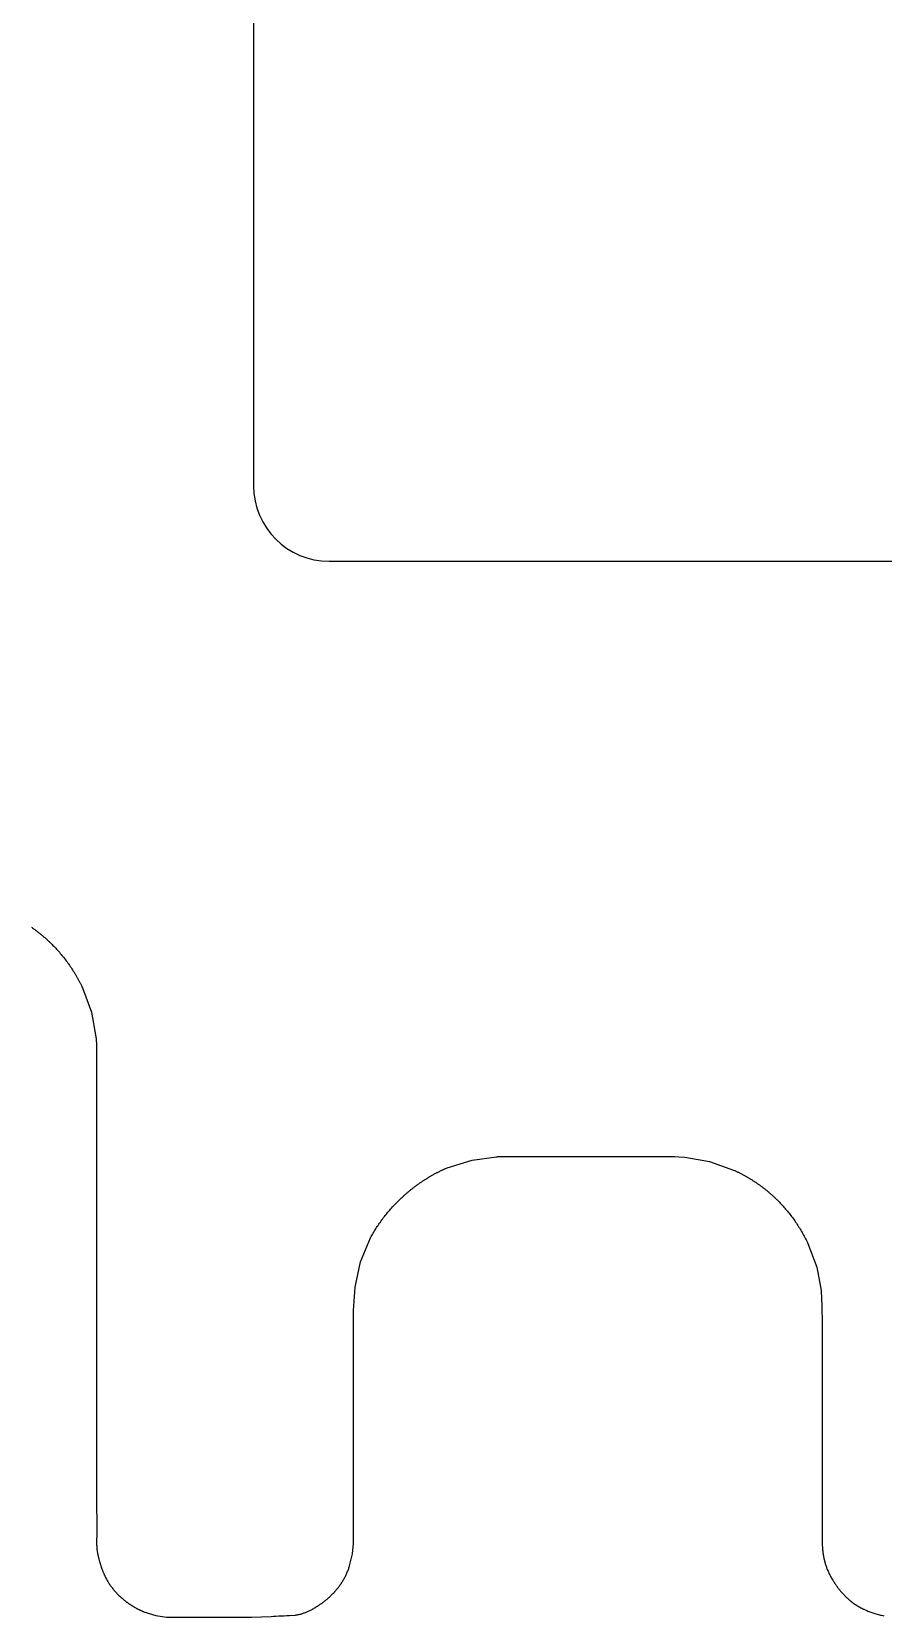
# Model space of a CAD drawing. Header units: millimetres. Extents: x -9 to 276, y -90 to 14.
# Drawn here: x 253.17 to 258.81, y -90.19 to -79.7 of the extents above; entities that cross this region are included whole.
import ezdxf

# ---------------------------------------------------------------- set-up
doc = ezdxf.new("R2010")
doc.units = ezdxf.units.MM
doc.layers.add('BLACK', color=7, linetype='CONTINUOUS')

msp = doc.modelspace()

# ---------------------------------------------------------------- linework, layer by layer
at = {"layer": 'BLACK', "linetype": 'Continuous'}
for p, q in [((254.639675, -69.704101), (254.639675, -82.704099)), ((255.139676, -83.2041), (268.739675, -83.2041)), ((253.170042, -85.626407), (253.173686, -85.628941)), ((253.173686, -85.628941), (253.177318, -85.63149)), ((253.177318, -85.63149), (253.180939, -85.634057)), ((253.180939, -85.634057), (253.184548, -85.636639)), ((253.184548, -85.636639), (253.188146, -85.639239)), ((253.188146, -85.639239), (253.191732, -85.641854)), ((253.191732, -85.641854), (253.195307, -85.644486)), ((253.195307, -85.644486), (253.19887, -85.647133)), ((253.19887, -85.647133), (253.202421, -85.649797)), ((253.202421, -85.649797), (253.205959, -85.652477)), ((253.205959, -85.652477), (253.209486, -85.655173)), ((253.209486, -85.655173), (253.213, -85.657884)), ((253.213, -85.657884), (253.216502, -85.660611)), ((253.216502, -85.660611), (253.219991, -85.663354)), ((253.219991, -85.663354), (253.223468, -85.666112)), ((253.223468, -85.666112), (253.226932, -85.668886)), ((253.226932, -85.668886), (253.230384, -85.671675)), ((253.230384, -85.671675), (253.233821, -85.674479)), ((253.233821, -85.674479), (253.237247, -85.6773)), ((253.237247, -85.6773), (253.240659, -85.680134)), ((253.240659, -85.680134), (253.244059, -85.682985)), ((253.244059, -85.682985), (253.247444, -85.685849)), ((253.247444, -85.685849), (253.250818, -85.688729)), ((253.250818, -85.688729), (253.254176, -85.691624)), ((253.254176, -85.691624), (253.257522, -85.694534)), ((253.257522, -85.694534), (253.260853, -85.697457)), ((253.260853, -85.697457), (253.264172, -85.700396)), ((253.264172, -85.700396), (253.267476, -85.703349)), ((253.267476, -85.703349), (253.270767, -85.706317)), ((253.270767, -85.706317), (253.274043, -85.709298)), ((253.274043, -85.709298), (253.277306, -85.712295)), ((253.277306, -85.712295), (253.280553, -85.715305)), ((253.280553, -85.715305), (253.283788, -85.71833)), ((253.283788, -85.71833), (253.287006, -85.721367)), ((253.287006, -85.721367), (253.290212, -85.72442)), ((253.290212, -85.72442), (253.293402, -85.727485)), ((253.293402, -85.727485), (253.296578, -85.730566)), ((253.296578, -85.730566), (253.299739, -85.733658)), ((253.299739, -85.733658), (253.302886, -85.736766)), ((253.302886, -85.736766), (253.306046, -85.739915)), ((253.306046, -85.739915), (253.312264, -85.746196)), ((253.312264, -85.746196), (253.318444, -85.752552)), ((253.318444, -85.752552), (253.324585, -85.758983)), ((253.324585, -85.758983), (253.330685, -85.765487)), ((253.330685, -85.765487), (253.336743, -85.772063)), ((253.336743, -85.772063), (253.342758, -85.77871)), ((253.342758, -85.77871), (253.348729, -85.785426)), ((253.348729, -85.785426), (253.354653, -85.792212)), ((253.354653, -85.792212), (253.36053, -85.799064)), ((253.36053, -85.799064), (253.366358, -85.805982)), ((253.366358, -85.805982), (253.372136, -85.812965)), ((253.372136, -85.812965), (253.377863, -85.820011)), ((253.377863, -85.820011), (253.383536, -85.827119)), ((253.383536, -85.827119), (253.389156, -85.834287)), ((253.389156, -85.834287), (253.39472, -85.841514)), ((253.39472, -85.841514), (253.400227, -85.848797)), ((253.400227, -85.848797), (253.405675, -85.856136)), ((253.405675, -85.856136), (253.411064, -85.863529)), ((253.411064, -85.863529), (253.416392, -85.870974)), ((253.416392, -85.870974), (253.421658, -85.878469)), ((253.421658, -85.878469), (253.42686, -85.886012)), ((253.42686, -85.886012), (253.431997, -85.893602)), ((253.431997, -85.893602), (253.437067, -85.901237)), ((253.437067, -85.901237), (253.442071, -85.908915)), ((253.442071, -85.908915), (253.447006, -85.916635)), ((253.447006, -85.916635), (253.451871, -85.924393)), ((253.451871, -85.924393), (253.456664, -85.932188)), ((253.456664, -85.932188), (253.459034, -85.936099)), ((253.459034, -85.936099), (253.461386, -85.940019)), ((253.461386, -85.940019), (253.463719, -85.943946)), ((253.463719, -85.943946), (253.466034, -85.947882)), ((253.466034, -85.947882), (253.468331, -85.951826)), ((253.468331, -85.951826), (253.470608, -85.955777)), ((253.470608, -85.955777), (253.472867, -85.959735)), ((253.472867, -85.959735), (253.475106, -85.963701)), ((253.475106, -85.963701), (253.477327, -85.967673)), ((253.477327, -85.967673), (253.479528, -85.971652)), ((253.479528, -85.971652), (253.48171, -85.975637)), ((253.48171, -85.975637), (253.483872, -85.979628)), ((253.483872, -85.979628), (253.486015, -85.983624)), ((253.486015, -85.983624), (253.488138, -85.987627)), ((253.488138, -85.987627), (253.490241, -85.991634)), ((253.490241, -85.991634), (253.492324, -85.995647)), ((253.492324, -85.995647), (253.494386, -85.999663)), ((253.494386, -85.999663), (253.49643, -86.003686)), ((253.49643, -86.003686), (253.498452, -86.00771)), ((253.498452, -86.00771), (253.500454, -86.011741)), ((253.500454, -86.011741), (253.502435, -86.015773)), ((253.502435, -86.015773), (253.504396, -86.019811)), ((253.504396, -86.019811), (253.507592, -86.02649)), ((253.507592, -86.02649), (253.566856, -86.189079)), ((253.566856, -86.189079), (253.596563, -86.35125)), ((253.596563, -86.35125), (253.596993, -86.355283)), ((253.596993, -86.355283), (253.597392, -86.359218)), ((253.597392, -86.359218), (253.597751, -86.362967)), ((253.597751, -86.362967), (253.598084, -86.366645)), ((253.598084, -86.366645), (253.598387, -86.370207)), ((253.598387, -86.370207), (253.598665, -86.373722)), ((253.598665, -86.373722), (253.598919, -86.377184)), ((253.598919, -86.377184), (253.599151, -86.380619)), ((253.599151, -86.380619), (253.599556, -86.387499)), ((253.599556, -86.387499), (253.599891, -86.394531)), ((253.599891, -86.394531), (253.600164, -86.401918)), ((253.600164, -86.401918), (253.60038, -86.409923)), ((253.60038, -86.409923), (253.600545, -86.418936)), ((253.600545, -86.418936), (253.600663, -86.429621)), ((253.600663, -86.429621), (253.600739, -86.443374)), ((253.600739, -86.443374), (253.600785, -86.46281)), ((253.600785, -86.46281), (253.600845, -86.488023)), ((253.600845, -86.488023), (253.600978, -86.517737)), ((253.600978, -86.517737), (253.601054, -86.532217)), ((253.601054, -86.532217), (253.601259, -86.573528)), ((253.601259, -86.573528), (253.601347, -86.595871)), ((253.601347, -86.595871), (253.601411, -86.619201)), ((253.601411, -86.619201), (253.601453, -86.65527)), ((253.601453, -86.65527), (253.601456, -86.69034)), ((253.601456, -86.69034), (253.601456, -86.693983)), ((253.601456, -86.693983), (253.601456, -86.747955)), ((253.601456, -86.747955), (253.601456, -86.748269)), ((253.601456, -86.748269), (253.601458, -87.098942)), ((253.601458, -87.098942), (253.601457, -87.182558)), ((253.601457, -87.182558), (253.601457, -87.615933)), ((255.921411, -87.218457), (256.08618, -87.167125)), ((256.08618, -87.167125), (256.246912, -87.145209)), ((256.246912, -87.145209), (256.251203, -87.144914)), ((256.251203, -87.144914), (256.255348, -87.14465)), ((256.255348, -87.14465), (256.259264, -87.144421)), ((256.259264, -87.144421), (256.263077, -87.144217)), ((256.263077, -87.144217), (256.266766, -87.14404)), ((256.266766, -87.14404), (256.270387, -87.143886)), ((256.270387, -87.143886), (256.27754, -87.143641)), ((256.27754, -87.143641), (256.284807, -87.14347)), ((256.284807, -87.14347), (256.292528, -87.143367)), ((256.292528, -87.143367), (256.301207, -87.143329)), ((256.301207, -87.143329), (256.311791, -87.143359)), ((256.311791, -87.143359), (256.326854, -87.143473)), ((256.326854, -87.143473), (256.331088, -87.14351)), ((256.331088, -87.14351), (256.349766, -87.143665)), ((256.349766, -87.143665), (256.360339, -87.143734)), ((256.360339, -87.143734), (256.371862, -87.143786)), ((256.371862, -87.143786), (256.394364, -87.143828)), ((256.394364, -87.143828), (256.427795, -87.143815)), ((256.427795, -87.143815), (256.452684, -87.143785)), ((256.452684, -87.143785), (256.510613, -87.143726)), ((256.510613, -87.143726), (256.595219, -87.143717)), ((256.595219, -87.143717), (256.603147, -87.143718)), ((256.603147, -87.143718), (256.652776, -87.143719)), ((256.652776, -87.143719), (256.660336, -87.143718)), ((256.660336, -87.143718), (256.674071, -87.143717)), ((256.674071, -87.143717), (256.773001, -87.14371)), ((256.773001, -87.14371), (256.87748, -87.143718)), ((256.87748, -87.143718), (256.924254, -87.14373)), ((256.924254, -87.14373), (257.00999, -87.143746)), ((257.00999, -87.143746), (257.094624, -87.143718)), ((257.094624, -87.143718), (257.137296, -87.143678)), ((257.137296, -87.143678), (257.180887, -87.143637)), ((257.180887, -87.143637), (257.225564, -87.143617)), ((257.225564, -87.143617), (257.271845, -87.143641)), ((257.271845, -87.143641), (257.320253, -87.14373)), ((257.320253, -87.14373), (257.427409, -87.14427)), ((257.427409, -87.14427), (257.453798, -87.145083)), ((257.453798, -87.145083), (257.49342, -87.147943)), ((257.49342, -87.147943), (257.655731, -87.176541)), ((257.655731, -87.176541), (257.815106, -87.233285)), ((255.74059, -87.318706), (255.744381, -87.316082)), ((255.744381, -87.316082), (255.748183, -87.313476)), ((255.748183, -87.313476), (255.751989, -87.31089)), ((255.751989, -87.31089), (255.755805, -87.308323)), ((255.755805, -87.308323), (255.759625, -87.305776)), ((255.759625, -87.305776), (255.763455, -87.303247)), ((255.763455, -87.303247), (255.767289, -87.300739)), ((255.767289, -87.300739), (255.771133, -87.298249)), ((255.771133, -87.298249), (255.77498, -87.29578)), ((255.77498, -87.29578), (255.778836, -87.29333)), ((255.778836, -87.29333), (255.782695, -87.290902)), ((255.782695, -87.290902), (255.786562, -87.288491)), ((255.786562, -87.288491), (255.790433, -87.286103)), ((255.790433, -87.286103), (255.794311, -87.283733)), ((255.794311, -87.283733), (255.798192, -87.281385)), ((255.798192, -87.281385), (255.802081, -87.279055)), ((255.802081, -87.279055), (255.805972, -87.276748)), ((255.805972, -87.276748), (255.80987, -87.27446)), ((255.80987, -87.27446), (255.81377, -87.272194)), ((255.81377, -87.272194), (255.817677, -87.269946)), ((255.817677, -87.269946), (255.821585, -87.267722)), ((255.821585, -87.267722), (255.8255, -87.265516)), ((255.8255, -87.265516), (255.829416, -87.263334)), ((255.829416, -87.263334), (255.833338, -87.26117)), ((255.833338, -87.26117), (255.83726, -87.259029)), ((255.83726, -87.259029), (255.84119, -87.256907)), ((255.84119, -87.256907), (255.845118, -87.254809)), ((255.845118, -87.254809), (255.849053, -87.252729)), ((255.849053, -87.252729), (255.852987, -87.250673)), ((255.852987, -87.250673), (255.856928, -87.248636)), ((255.856928, -87.248636), (255.860866, -87.246623)), ((255.860866, -87.246623), (255.864811, -87.244628)), ((255.864811, -87.244628), (255.868753, -87.242658)), ((255.868753, -87.242658), (255.872702, -87.240707)), ((255.872702, -87.240707), (255.876648, -87.238779)), ((255.876648, -87.238779), (255.8806, -87.236871)), ((255.8806, -87.236871), (255.884549, -87.234987)), ((255.884549, -87.234987), (255.888503, -87.233122)), ((255.888503, -87.233122), (255.892454, -87.231281)), ((255.892454, -87.231281), (255.89641, -87.229459)), ((255.89641, -87.229459), (255.900362, -87.227662)), ((255.900362, -87.227662), (255.90432, -87.225884)), ((255.90432, -87.225884), (255.908272, -87.22413)), ((255.908272, -87.22413), (255.912231, -87.222395)), ((255.912231, -87.222395), (255.916183, -87.220685)), ((255.916183, -87.220685), (255.920141, -87.218995)), ((255.920141, -87.218995), (255.921411, -87.218457)), ((257.815106, -87.233285), (257.823184, -87.236984)), ((257.823184, -87.236984), (257.827217, -87.238864)), ((257.827217, -87.238864), (257.831245, -87.240763)), ((257.831245, -87.240763), (257.835269, -87.242683)), ((257.835269, -87.242683), (257.839288, -87.244623)), ((257.839288, -87.244623), (257.843303, -87.246582)), ((257.843303, -87.246582), (257.847312, -87.248561)), ((257.847312, -87.248561), (257.851315, -87.25056)), ((257.851315, -87.25056), (257.855313, -87.252578)), ((257.855313, -87.252578), (257.859304, -87.254616)), ((257.859304, -87.254616), (257.86329, -87.256673)), ((257.86329, -87.256673), (257.867268, -87.258748)), ((257.867268, -87.258748), (257.87124, -87.260843)), ((257.87124, -87.260843), (257.875205, -87.262957)), ((257.875205, -87.262957), (257.879163, -87.26509)), ((257.879163, -87.26509), (257.883112, -87.267241)), ((257.883112, -87.267241), (257.887055, -87.269411)), ((257.887055, -87.269411), (257.890988, -87.271599)), ((257.890988, -87.271599), (257.894915, -87.273806)), ((257.894915, -87.273806), (257.898831, -87.27603)), ((257.898831, -87.27603), (257.90274, -87.278273)), ((257.90274, -87.278273), (257.906639, -87.280533)), ((257.906639, -87.280533), (257.91053, -87.282812)), ((257.91053, -87.282812), (257.91441, -87.285108)), ((257.91441, -87.285108), (257.918282, -87.287422)), ((257.918282, -87.287422), (257.922142, -87.289752)), ((257.922142, -87.289752), (257.925994, -87.292101)), ((257.925994, -87.292101), (257.929833, -87.294466)), ((257.929833, -87.294466), (257.933664, -87.296848)), ((257.933664, -87.296848), (257.937482, -87.299247)), ((257.937482, -87.299247), (257.941291, -87.301663)), ((257.941291, -87.301663), (257.945087, -87.304095)), ((257.945087, -87.304095), (257.948873, -87.306544)), ((257.948873, -87.306544), (257.952645, -87.309008)), ((257.952645, -87.309008), (257.956408, -87.31149)), ((257.956408, -87.31149), (257.960156, -87.313987)), ((257.960156, -87.313987), (257.963894, -87.3165)), ((255.610813, -87.424768), (255.617603, -87.418342)), ((255.617603, -87.418342), (255.624451, -87.411971)), ((255.624451, -87.411971), (255.631355, -87.405659)), ((255.631355, -87.405659), (255.634827, -87.402524)), ((255.634827, -87.402524), (255.638312, -87.399405)), ((255.638312, -87.399405), (255.641811, -87.3963)), ((255.641811, -87.3963), (255.645323, -87.393211)), ((255.645323, -87.393211), (255.648847, -87.390137)), ((255.648847, -87.390137), (255.652385, -87.387078)), ((255.652385, -87.387078), (255.655934, -87.384036)), ((255.655934, -87.384036), (255.659497, -87.381008)), ((255.659497, -87.381008), (255.663071, -87.377997)), ((255.663071, -87.377997), (255.666657, -87.375002)), ((255.666657, -87.375002), (255.670255, -87.372024)), ((255.670255, -87.372024), (255.673864, -87.369061)), ((255.673864, -87.369061), (255.677485, -87.366116)), ((255.677485, -87.366116), (255.681117, -87.363186)), ((255.681117, -87.363186), (255.68476, -87.360275)), ((255.68476, -87.360275), (255.688414, -87.357379)), ((255.688414, -87.357379), (255.692078, -87.354501)), ((255.692078, -87.354501), (255.695753, -87.35164)), ((255.695753, -87.35164), (255.699437, -87.348797)), ((255.699437, -87.348797), (255.703133, -87.345971)), ((255.703133, -87.345971), (255.706837, -87.343163)), ((255.706837, -87.343163), (255.710552, -87.340372)), ((255.710552, -87.340372), (255.714275, -87.3376)), ((255.714275, -87.3376), (255.718009, -87.334845)), ((255.718009, -87.334845), (255.72175, -87.33211)), ((255.72175, -87.33211), (255.725502, -87.329391)), ((255.725502, -87.329391), (255.72926, -87.326693)), ((255.72926, -87.326693), (255.733029, -87.324011)), ((255.733029, -87.324011), (255.736805, -87.32135)), ((255.736805, -87.32135), (255.74059, -87.318706)), ((257.963894, -87.3165), (257.967617, -87.319028)), ((257.967617, -87.319028), (257.97133, -87.321573)), ((257.97133, -87.321573), (257.975027, -87.324132)), ((257.975027, -87.324132), (257.978714, -87.326707)), ((257.978714, -87.326707), (257.982385, -87.329296)), ((257.982385, -87.329296), (257.986045, -87.331902)), ((257.986045, -87.331902), (257.989688, -87.334521)), ((257.989688, -87.334521), (257.993321, -87.337156)), ((257.993321, -87.337156), (257.996936, -87.339804)), ((257.996936, -87.339804), (258.00054, -87.342468)), ((258.00054, -87.342468), (258.004126, -87.345144)), ((258.004126, -87.345144), (258.007701, -87.347837)), ((258.007701, -87.347837), (258.011258, -87.350541)), ((258.011258, -87.350541), (258.014804, -87.353261)), ((258.014804, -87.353261), (258.01833, -87.355993)), ((258.01833, -87.355993), (258.021845, -87.35874)), ((258.021845, -87.35874), (258.025341, -87.361498)), ((258.025341, -87.361498), (258.028825, -87.364272)), ((258.028825, -87.364272), (258.032289, -87.367056)), ((258.032289, -87.367056), (258.035741, -87.369857)), ((258.035741, -87.369857), (258.039173, -87.372666)), ((258.039173, -87.372666), (258.042593, -87.375492)), ((258.042593, -87.375492), (258.045992, -87.378326)), ((258.045992, -87.378326), (258.049379, -87.381177)), ((258.049379, -87.381177), (258.052745, -87.384035)), ((258.052745, -87.384035), (258.056098, -87.38691)), ((258.056098, -87.38691), (258.05943, -87.389793)), ((258.05943, -87.389793), (258.062749, -87.392691)), ((258.062749, -87.392691), (258.066047, -87.395596)), ((258.066047, -87.395596), (258.069332, -87.398517)), ((258.069332, -87.398517), (258.072595, -87.401446)), ((258.072595, -87.401446), (258.075844, -87.404389)), ((258.075844, -87.404389), (258.079072, -87.40734)), ((258.079072, -87.40734), (258.082285, -87.410305)), ((258.082285, -87.410305), (258.085477, -87.413277)), ((258.085477, -87.413277), (258.088655, -87.416263)), ((258.088655, -87.416263), (258.09181, -87.419256)), ((258.09181, -87.419256), (258.094952, -87.422264)), ((255.516681, -87.52694), (255.522465, -87.519842)), ((255.522465, -87.519842), (255.528323, -87.512778)), ((255.528323, -87.512778), (255.534256, -87.505751)), ((255.534256, -87.505751), (255.540261, -87.498761)), ((255.540261, -87.498761), (255.546338, -87.49181)), ((255.546338, -87.49181), (255.552486, -87.484899)), ((255.552486, -87.484899), (255.558704, -87.478031)), ((255.558704, -87.478031), (255.56499, -87.471206)), ((255.56499, -87.471206), (255.571344, -87.464426)), ((255.571344, -87.464426), (255.577763, -87.457692)), ((255.577763, -87.457692), (255.584248, -87.451006)), ((255.584248, -87.451006), (255.590797, -87.444369)), ((255.590797, -87.444369), (255.597408, -87.437783)), ((255.597408, -87.437783), (255.604081, -87.431249)), ((255.604081, -87.431249), (255.610813, -87.424768)), ((258.094952, -87.422264), (258.09807, -87.425277)), ((258.09807, -87.425277), (258.101175, -87.428304)), ((258.101175, -87.428304), (258.106562, -87.433625)), ((258.106562, -87.433625), (258.112645, -87.439738)), ((258.112645, -87.439738), (258.118695, -87.445932)), ((258.118695, -87.445932), (258.124712, -87.452206)), ((258.124712, -87.452206), (258.130693, -87.458558)), ((258.130693, -87.458558), (258.136639, -87.464989)), ((258.136639, -87.464989), (258.142548, -87.471497)), ((258.142548, -87.471497), (258.148418, -87.478082)), ((258.148418, -87.478082), (258.154249, -87.484743)), ((258.154249, -87.484743), (258.160039, -87.491478)), ((258.160039, -87.491478), (258.165787, -87.498286)), ((258.165787, -87.498286), (258.171492, -87.505167)), ((258.171492, -87.505167), (258.177152, -87.512119)), ((258.177152, -87.512119), (258.182765, -87.51914)), ((258.182765, -87.51914), (258.188332, -87.52623)), ((258.188332, -87.52623), (258.193849, -87.533388)), ((253.601457, -87.615933), (253.601457, -87.616846)), ((253.601457, -87.616846), (253.601458, -88.485422)), ((255.439471, -87.636607), (255.444038, -87.629158)), ((255.444038, -87.629158), (255.44869, -87.621723)), ((255.44869, -87.621723), (255.453428, -87.614303)), ((255.453428, -87.614303), (255.458249, -87.606899)), ((255.458249, -87.606899), (255.463155, -87.599514)), ((255.463155, -87.599514), (255.468144, -87.592148)), ((255.468144, -87.592148), (255.473215, -87.584802)), ((255.473215, -87.584802), (255.478369, -87.577478)), ((255.478369, -87.577478), (255.483604, -87.570177)), ((255.483604, -87.570177), (255.488919, -87.562901)), ((255.488919, -87.562901), (255.494315, -87.555651)), ((255.494315, -87.555651), (255.49979, -87.548428)), ((255.49979, -87.548428), (255.505343, -87.541235)), ((255.505343, -87.541235), (255.510974, -87.534071)), ((255.510974, -87.534071), (255.516681, -87.52694)), ((258.193849, -87.533388), (258.199316, -87.540611)), ((258.199316, -87.540611), (258.204732, -87.547898)), ((258.204732, -87.547898), (258.210095, -87.555247)), ((258.210095, -87.555247), (258.215403, -87.562657)), ((258.215403, -87.562657), (258.220655, -87.570126)), ((258.220655, -87.570126), (258.22585, -87.577653)), ((258.22585, -87.577653), (258.230986, -87.585235)), ((258.230986, -87.585235), (258.236062, -87.59287)), ((258.236062, -87.59287), (258.241076, -87.600556)), ((258.241076, -87.600556), (258.246027, -87.608291)), ((258.246027, -87.608291), (258.250913, -87.616074)), ((258.250913, -87.616074), (258.255733, -87.623901)), ((258.255733, -87.623901), (258.260485, -87.63177)), ((255.348101, -87.840684), (255.413878, -87.681524)), ((255.413878, -87.681524), (255.417926, -87.674017)), ((255.417926, -87.674017), (255.422062, -87.666517)), ((255.422062, -87.666517), (255.426284, -87.659025)), ((255.426284, -87.659025), (255.430593, -87.651542)), ((255.430593, -87.651542), (255.434989, -87.644069)), ((255.434989, -87.644069), (255.439471, -87.636607)), ((258.260485, -87.63177), (258.265168, -87.63968)), ((258.265168, -87.63968), (258.269781, -87.647627)), ((258.269781, -87.647627), (258.274322, -87.655609)), ((258.274322, -87.655609), (258.278789, -87.663624)), ((258.278789, -87.663624), (258.283181, -87.671668)), ((258.283181, -87.671668), (258.287498, -87.67974)), ((258.287498, -87.67974), (258.291737, -87.687835)), ((258.291737, -87.687835), (258.295897, -87.695953)), ((258.295897, -87.695953), (258.299977, -87.704089)), ((258.299977, -87.704089), (258.301987, -87.708164)), ((258.301987, -87.708164), (258.303976, -87.712241)), ((258.303976, -87.712241), (258.307646, -87.719888)), ((258.307646, -87.719888), (258.365709, -87.876264)), ((255.310758, -88.007676), (255.348101, -87.840684)), ((258.365709, -87.876264), (258.39523, -88.031379)), ((255.301657, -88.162888), (255.310758, -88.007676)), ((258.39523, -88.031379), (258.398112, -88.087144)), ((258.398112, -88.087144), (258.399019, -88.125654)), ((258.399019, -88.125654), (258.399273, -88.136512)), ((258.399273, -88.136512), (258.39933, -88.138947)), ((258.39933, -88.138947), (258.39979, -88.15885)), ((255.301455, -88.2473), (255.301473, -88.218025)), ((255.301459, -88.276225), (255.301455, -88.2473)), ((255.301473, -88.218025), (255.301533, -88.189516)), ((255.301533, -88.189516), (255.301586, -88.175897)), ((255.301586, -88.175897), (255.301657, -88.162888)), ((258.39979, -88.15885), (258.400176, -88.17743)), ((258.400176, -88.17743), (258.400343, -88.186834)), ((258.400343, -88.186834), (258.400494, -88.196642)), ((258.400494, -88.196642), (258.400628, -88.207096)), ((258.400628, -88.207096), (258.400746, -88.218442)), ((258.400746, -88.218442), (258.400918, -88.241113)), ((258.400918, -88.241113), (258.401064, -88.270891)), ((255.30146, -88.281999), (255.301459, -88.276225)), ((255.301461, -88.376719), (255.30146, -88.281999)), ((258.401064, -88.270891), (258.401176, -88.31047)), ((258.401176, -88.31047), (258.401252, -88.364779)), ((258.401252, -88.364779), (258.401292, -88.445679)), ((255.30146, -88.390571), (255.301461, -88.376719)), ((255.30146, -88.824859), (255.30146, -88.390571)), ((258.401292, -88.445679), (258.4013, -88.499768)), ((253.601458, -88.485422), (253.601458, -88.919711)), ((258.4013, -88.499768), (258.401311, -88.564441)), ((258.401311, -88.564441), (258.401354, -88.696884)), ((258.401354, -88.696884), (258.401402, -88.844508)), ((255.301468, -88.898604), (255.30146, -88.824859)), ((258.401402, -88.844508), (258.401433, -89.051634)), ((253.601458, -88.919711), (253.601459, -88.955359)), ((253.601459, -88.955359), (253.601458, -89.136855)), ((255.301482, -89.067042), (255.301468, -88.898604)), ((255.30146, -89.259147), (255.301482, -89.067042)), ((258.401433, -89.051634), (258.40145, -89.190639)), ((253.601458, -89.136855), (253.601456, -89.188474)), ((253.601456, -89.188474), (253.601459, -89.353999)), ((258.40145, -89.190639), (258.401453, -89.211319)), ((255.301428, -89.40023), (255.301449, -89.292988)), ((255.301449, -89.292988), (255.30146, -89.259147)), ((258.401453, -89.211319), (258.401465, -89.300479)), ((258.401465, -89.300479), (258.401459, -89.388477)), ((253.601457, -89.41415), (253.601455, -89.452289)), ((253.601459, -89.408285), (253.601457, -89.41415)), ((253.601459, -89.353999), (253.60146, -89.359192)), ((253.60146, -89.359192), (253.601459, -89.408285)), ((255.30146, -89.476291), (255.301428, -89.40023)), ((258.401455, -89.405333), (258.401448, -89.442263)), ((258.401459, -89.388477), (258.401455, -89.405333)), ((253.601455, -89.452289), (253.601468, -89.472901)), ((253.601468, -89.472901), (253.601499, -89.493392)), ((253.601499, -89.493392), (253.601602, -89.527341)), ((255.301475, -89.492199), (255.30146, -89.476291)), ((255.301485, -89.503612), (255.301475, -89.492199)), ((255.301503, -89.546375), (255.301485, -89.503612)), ((258.401448, -89.442263), (258.40146, -89.474046)), ((258.40146, -89.474046), (258.401481, -89.490188)), ((258.401491, -89.519361), (258.40146, -89.528332)), ((258.401481, -89.490188), (258.401501, -89.510236)), ((258.401501, -89.510236), (258.401491, -89.519361)), ((253.601602, -89.527341), (253.601737, -89.558697)), ((253.601737, -89.558697), (253.601829, -89.579412)), ((253.601829, -89.579412), (253.601896, -89.598538)), ((253.601922, -89.616086), (253.60189, -89.632066)), ((253.601896, -89.598538), (253.601922, -89.616086)), ((255.300554, -89.705914), (255.30146, -89.584863)), ((255.30146, -89.584863), (255.301503, -89.546375)), ((258.400535, -89.624339), (258.400506, -89.634677)), ((258.400595, -89.614006), (258.400535, -89.624339)), ((258.400681, -89.603698), (258.400595, -89.614006)), ((258.400785, -89.593434), (258.400681, -89.603698)), ((258.401021, -89.573118), (258.400785, -89.593434)), ((258.401132, -89.563887), (258.401021, -89.573118)), ((258.401347, -89.543814), (258.401132, -89.563887)), ((258.40146, -89.528332), (258.401347, -89.543814)), ((253.601235, -89.691954), (253.601205, -89.698043)), ((253.601205, -89.698043), (253.601215, -89.703869)), ((253.601215, -89.703869), (253.601273, -89.709478)), ((253.601296, -89.685555), (253.601235, -89.691954)), ((253.601273, -89.709478), (253.601388, -89.714918)), ((253.60148, -89.671637), (253.601296, -89.685555)), ((253.601388, -89.714918), (253.601569, -89.720236)), ((253.60162, -89.661457), (253.60148, -89.671637)), ((253.601569, -89.720236), (253.601686, -89.722863)), ((253.601792, -89.646325), (253.60162, -89.661457)), ((253.601686, -89.722863), (253.601823, -89.725478)), ((253.60189, -89.632066), (253.601792, -89.646325)), ((253.601823, -89.725478), (253.60198, -89.728086)), ((253.60198, -89.728086), (253.602159, -89.730692)), ((255.295072, -89.773355), (255.300554, -89.705914)), ((258.400506, -89.634677), (258.400515, -89.645)), ((258.400515, -89.645), (258.400568, -89.655287)), ((258.400568, -89.655287), (258.400673, -89.66552)), ((258.400673, -89.66552), (258.400835, -89.675679)), ((258.400835, -89.675679), (258.401062, -89.685743)), ((258.401062, -89.685743), (258.401359, -89.695693)), ((258.401359, -89.695693), (258.401536, -89.700619)), ((258.401536, -89.700619), (258.401734, -89.705509)), ((258.401734, -89.705509), (258.401952, -89.710361)), ((258.401952, -89.710361), (258.402192, -89.715172)), ((258.402192, -89.715172), (258.402455, -89.719939)), ((258.402455, -89.719939), (258.402741, -89.724661)), ((258.402741, -89.724661), (258.403052, -89.729334)), ((258.403052, -89.729334), (258.403387, -89.733956)), ((253.602159, -89.730692), (253.60236, -89.733304)), ((253.60236, -89.733304), (253.602585, -89.735925)), ((253.602585, -89.735925), (253.602835, -89.738564)), ((253.602835, -89.738564), (253.603111, -89.741224)), ((253.603111, -89.741224), (253.603413, -89.743913)), ((253.603413, -89.743913), (253.603743, -89.746637)), ((253.603743, -89.746637), (253.604102, -89.7494)), ((253.604102, -89.7494), (253.604491, -89.752209)), ((253.604491, -89.752209), (253.604911, -89.755069)), ((253.604911, -89.755069), (253.605363, -89.757988)), ((253.605363, -89.757988), (253.605849, -89.76097)), ((253.605849, -89.76097), (253.606368, -89.764021)), ((253.606368, -89.764021), (253.606898, -89.767013)), ((253.606898, -89.767013), (253.607461, -89.770072)), ((253.607461, -89.770072), (253.608058, -89.773211)), ((253.608058, -89.773211), (253.608689, -89.776412)), ((253.608689, -89.776412), (253.609352, -89.779678)), ((253.609352, -89.779678), (253.610048, -89.783001)), ((253.610048, -89.783001), (253.610774, -89.786373)), ((253.610774, -89.786373), (253.611533, -89.789797)), ((253.611533, -89.789797), (253.612319, -89.793253)), ((253.612319, -89.793253), (253.613138, -89.796758)), ((253.613138, -89.796758), (253.61398, -89.800279)), ((253.61398, -89.800279), (253.614854, -89.803843)), ((253.614854, -89.803843), (253.61575, -89.80741)), ((253.61575, -89.80741), (253.616676, -89.811014)), ((253.616676, -89.811014), (253.61762, -89.814609)), ((253.61762, -89.814609), (253.618594, -89.818237)), ((253.618594, -89.818237), (253.619584, -89.821844)), ((253.619584, -89.821844), (253.620602, -89.825478)), ((253.620602, -89.825478), (253.621633, -89.829083)), ((253.621633, -89.829083), (253.622691, -89.83271)), ((253.622691, -89.83271), (253.62376, -89.836299)), ((255.275145, -89.853847), (255.295072, -89.773355)), ((258.403387, -89.733956), (258.403681, -89.737702)), ((258.403681, -89.737702), (258.403992, -89.741413)), ((258.403992, -89.741413), (258.404317, -89.745038)), ((258.404317, -89.745038), (258.404658, -89.748631)), ((258.404658, -89.748631), (258.405013, -89.752146)), ((258.405013, -89.752146), (258.405384, -89.755631)), ((258.405384, -89.755631), (258.405769, -89.759045)), ((258.405769, -89.759045), (258.40617, -89.762431)), ((258.40617, -89.762431), (258.406584, -89.765754)), ((258.406584, -89.765754), (258.407015, -89.76905)), ((258.407015, -89.76905), (258.407459, -89.772289)), ((258.407459, -89.772289), (258.407919, -89.775503)), ((258.407919, -89.775503), (258.408393, -89.778665)), ((258.408393, -89.778665), (258.408883, -89.781804)), ((258.408883, -89.781804), (258.409387, -89.784897)), ((258.409387, -89.784897), (258.409907, -89.787968)), ((258.409907, -89.787968), (258.41044, -89.790998)), ((258.41044, -89.790998), (258.410991, -89.794008)), ((258.410991, -89.794008), (258.411555, -89.796981)), ((258.411555, -89.796981), (258.412136, -89.799936)), ((258.412136, -89.799936), (258.41273, -89.802858)), ((258.41273, -89.802858), (258.413342, -89.805763)), ((258.413342, -89.805763), (258.413969, -89.80864)), ((258.413969, -89.80864), (258.414612, -89.811501)), ((258.414612, -89.811501), (258.415271, -89.814337)), ((258.415271, -89.814337), (258.415947, -89.81716)), ((258.415947, -89.81716), (258.416638, -89.819962)), ((258.416638, -89.819962), (258.417347, -89.822751)), ((258.417347, -89.822751), (258.418072, -89.825523)), ((258.418072, -89.825523), (258.418815, -89.828283)), ((258.418815, -89.828283), (258.419574, -89.83103)), ((258.419574, -89.83103), (258.420352, -89.833767)), ((258.420352, -89.833767), (258.421148, -89.836493)), ((253.62376, -89.836299), (253.624855, -89.839906)), ((253.624855, -89.839906), (253.625958, -89.843468)), ((253.625958, -89.843468), (253.627086, -89.847045)), ((253.627086, -89.847045), (253.628219, -89.85057)), ((253.628219, -89.85057), (253.629378, -89.854106)), ((253.629378, -89.854106), (253.630539, -89.857585)), ((253.630539, -89.857585), (253.631724, -89.861072)), ((253.631724, -89.861072), (253.63291, -89.864499)), ((253.63291, -89.864499), (253.634119, -89.86793)), ((253.634119, -89.86793), (253.635327, -89.871297)), ((253.635327, -89.871297), (253.636558, -89.874666)), ((253.636558, -89.874666), (253.637786, -89.87797)), ((253.637786, -89.87797), (253.639035, -89.881272)), ((253.639035, -89.881272), (253.64028, -89.884506)), ((253.64028, -89.884506), (253.641546, -89.887737)), ((253.641546, -89.887737), (253.642807, -89.8909)), ((253.642807, -89.8909), (253.644087, -89.894056)), ((253.644087, -89.894056), (253.645361, -89.897144)), ((253.645361, -89.897144), (253.646654, -89.900223)), ((253.646654, -89.900223), (253.647939, -89.903233)), ((253.647939, -89.903233), (253.649243, -89.906233)), ((253.649243, -89.906233), (253.650538, -89.909164)), ((253.650538, -89.909164), (253.651851, -89.912083)), ((253.651851, -89.912083), (253.653155, -89.914934)), ((253.653155, -89.914934), (253.654475, -89.917771)), ((253.654475, -89.917771), (253.655786, -89.92054)), ((253.655786, -89.92054), (253.657112, -89.923295)), ((253.657112, -89.923295), (253.657801, -89.924707)), ((253.657801, -89.924707), (253.660451, -89.930024)), ((253.660451, -89.930024), (253.663165, -89.93529)), ((253.663165, -89.93529), (253.665943, -89.940506)), ((255.235531, -89.943841), (255.238487, -89.938615)), ((255.238487, -89.938615), (255.241377, -89.933342)), ((255.241377, -89.933342), (255.244201, -89.928024)), ((255.244201, -89.928024), (255.24696, -89.922658)), ((255.24696, -89.922658), (255.249653, -89.917244)), ((255.249653, -89.917244), (255.252281, -89.911782)), ((255.252281, -89.911782), (255.254844, -89.906271)), ((255.254844, -89.906271), (255.257342, -89.900709)), ((255.257342, -89.900709), (255.259775, -89.895097)), ((255.259775, -89.895097), (255.262144, -89.889434)), ((255.262144, -89.889434), (255.264447, -89.883718)), ((255.264447, -89.883718), (255.266686, -89.87795)), ((255.266686, -89.87795), (255.268859, -89.872127)), ((255.268859, -89.872127), (255.270968, -89.86625)), ((255.270968, -89.86625), (255.273011, -89.860317)), ((255.273011, -89.860317), (255.27499, -89.854328)), ((255.27499, -89.854328), (255.275145, -89.853847)), ((258.421148, -89.836493), (258.421962, -89.839211)), ((258.421962, -89.839211), (258.423646, -89.844626)), ((258.423646, -89.844626), (258.425407, -89.85002)), ((258.425407, -89.85002), (258.427249, -89.855404)), ((258.427249, -89.855404), (258.429175, -89.860786)), ((258.429175, -89.860786), (258.431189, -89.866177)), ((258.431189, -89.866177), (258.433295, -89.871586)), ((258.433295, -89.871586), (258.435498, -89.877025)), ((258.435498, -89.877025), (258.437803, -89.882503)), ((258.437803, -89.882503), (258.440217, -89.888032)), ((258.440217, -89.888032), (258.442745, -89.893625)), ((258.442745, -89.893625), (258.443286, -89.894797)), ((258.443286, -89.894797), (258.445962, -89.900482)), ((258.445962, -89.900482), (258.448747, -89.906209)), ((258.448747, -89.906209), (258.451639, -89.911973)), ((258.451639, -89.911973), (258.454636, -89.917768)), ((258.454636, -89.917768), (258.457735, -89.923586)), ((258.457735, -89.923586), (258.460935, -89.929422)), ((258.460935, -89.929422), (258.464232, -89.935269)), ((258.464232, -89.935269), (258.467623, -89.94112)), ((253.665943, -89.940506), (253.668785, -89.945674)), ((253.668785, -89.945674), (253.671693, -89.950794)), ((253.671693, -89.950794), (253.674666, -89.955868)), ((253.674666, -89.955868), (253.677705, -89.960898)), ((253.677705, -89.960898), (253.680811, -89.965884)), ((253.680811, -89.965884), (253.683985, -89.970828)), ((253.683985, -89.970828), (253.687227, -89.97573)), ((253.687227, -89.97573), (253.690538, -89.980591)), ((253.690538, -89.980591), (253.693919, -89.985414)), ((253.693919, -89.985414), (253.697371, -89.990199)), ((253.697371, -89.990199), (253.700894, -89.994947)), ((253.700894, -89.994947), (253.704491, -89.999659)), ((253.704491, -89.999659), (253.708161, -90.004336)), ((253.708161, -90.004336), (253.711906, -90.00898)), ((253.711906, -90.00898), (253.715728, -90.013591)), ((253.715728, -90.013591), (253.719627, -90.018171)), ((253.719627, -90.018171), (253.723604, -90.02272)), ((253.723604, -90.02272), (253.727663, -90.02724)), ((253.727663, -90.02724), (253.731803, -90.031731)), ((253.731803, -90.031731), (253.736026, -90.036195)), ((253.736026, -90.036195), (253.740334, -90.040633)), ((253.740334, -90.040633), (253.744729, -90.045045)), ((253.744729, -90.045045), (253.749213, -90.049434)), ((255.155781, -90.045849), (255.158144, -90.043525)), ((255.158144, -90.043525), (255.160494, -90.041187)), ((255.160494, -90.041187), (255.162807, -90.038856)), ((255.162807, -90.038856), (255.165105, -90.036512)), ((255.165105, -90.036512), (255.167366, -90.034176)), ((255.167366, -90.034176), (255.169612, -90.031828)), ((255.169612, -90.031828), (255.171822, -90.029488)), ((255.171822, -90.029488), (255.174015, -90.027137)), ((255.174015, -90.027137), (255.176171, -90.024795)), ((255.176171, -90.024795), (255.17831, -90.022442)), ((255.17831, -90.022442), (255.180413, -90.0201)), ((255.180413, -90.0201), (255.182498, -90.017747)), ((255.182498, -90.017747), (255.184546, -90.015405)), ((255.184546, -90.015405), (255.186576, -90.013053)), ((255.186576, -90.013053), (255.18857, -90.010713)), ((255.18857, -90.010713), (255.190545, -90.008363)), ((255.190545, -90.008363), (255.190942, -90.007887)), ((255.190942, -90.007887), (255.192875, -90.005551)), ((255.192875, -90.005551), (255.194789, -90.003204)), ((255.194789, -90.003204), (255.196686, -90.000848)), ((255.196686, -90.000848), (255.198565, -89.998482)), ((255.198565, -89.998482), (255.200427, -89.996107)), ((255.200427, -89.996107), (255.20227, -89.993721)), ((255.20227, -89.993721), (255.204096, -89.991326)), ((255.204096, -89.991326), (255.205905, -89.98892)), ((255.205905, -89.98892), (255.207696, -89.986505)), ((255.207696, -89.986505), (255.20947, -89.984079)), ((255.20947, -89.984079), (255.211226, -89.981643)), ((255.211226, -89.981643), (255.212966, -89.979197)), ((255.212966, -89.979197), (255.214688, -89.976741)), ((255.214688, -89.976741), (255.216392, -89.974274)), ((255.216392, -89.974274), (255.219751, -89.969309)), ((255.219751, -89.969309), (255.223041, -89.964303)), ((255.223041, -89.964303), (255.226264, -89.959253)), ((255.226264, -89.959253), (255.22942, -89.95416)), ((255.22942, -89.95416), (255.232508, -89.949023)), ((255.232508, -89.949023), (255.235531, -89.943841)), ((258.467623, -89.94112), (258.471105, -89.946969)), ((258.471105, -89.946969), (258.474675, -89.952807)), ((258.474675, -89.952807), (258.476491, -89.955721)), ((258.476491, -89.955721), (258.478328, -89.958629)), ((258.478328, -89.958629), (258.480185, -89.961532)), ((258.480185, -89.961532), (258.482061, -89.964428)), ((258.482061, -89.964428), (258.483956, -89.967316)), ((258.483956, -89.967316), (258.485871, -89.970197)), ((258.485871, -89.970197), (258.487802, -89.973067)), ((258.487802, -89.973067), (258.489752, -89.975929)), ((258.489752, -89.975929), (258.491717, -89.978778)), ((258.491717, -89.978778), (258.4937, -89.981618)), ((258.4937, -89.981618), (258.495698, -89.984442)), ((258.495698, -89.984442), (258.497712, -89.987257)), ((258.497712, -89.987257), (258.499739, -89.990054)), ((258.499739, -89.990054), (258.501783, -89.992841)), ((258.501783, -89.992841), (258.503837, -89.995608)), ((258.503837, -89.995608), (258.505908, -89.998363)), ((258.505908, -89.998363), (258.507988, -90.001097)), ((258.507988, -90.001097), (258.510083, -90.003818)), ((258.510083, -90.003818), (258.512186, -90.006516)), ((258.512186, -90.006516), (258.514303, -90.009201)), ((258.514303, -90.009201), (258.516427, -90.011861)), ((258.516427, -90.011861), (258.518565, -90.014506)), ((258.518565, -90.014506), (258.520707, -90.017125)), ((258.520707, -90.017125), (258.522863, -90.019729)), ((258.522863, -90.019729), (258.525021, -90.022304)), ((258.525021, -90.022304), (258.527193, -90.024864)), ((258.527193, -90.024864), (258.529365, -90.027394)), ((258.529365, -90.027394), (258.531551, -90.029909)), ((258.531551, -90.029909), (258.533735, -90.032391)), ((258.533735, -90.032391), (258.535932, -90.034858)), ((258.535932, -90.034858), (258.53975, -90.039072)), ((258.53975, -90.039072), (258.541952, -90.041462)), ((258.541952, -90.041462), (258.544166, -90.043835)), ((258.544166, -90.043835), (258.546368, -90.046165)), ((253.749213, -90.049434), (253.753787, -90.053799)), ((253.753787, -90.053799), (253.758454, -90.058143)), ((253.758454, -90.058143), (253.763216, -90.062465)), ((253.763216, -90.062465), (253.764475, -90.063591)), ((253.764475, -90.063591), (253.769359, -90.067888)), ((253.769359, -90.067888), (253.774307, -90.072136)), ((253.774307, -90.072136), (253.776805, -90.07424)), ((253.776805, -90.07424), (253.779317, -90.07633)), ((253.779317, -90.07633), (253.781844, -90.078407)), ((253.781844, -90.078407), (253.784386, -90.08047)), ((253.784386, -90.08047), (253.786941, -90.082518)), ((253.786941, -90.082518), (253.78951, -90.084551)), ((253.78951, -90.084551), (253.792092, -90.08657)), ((253.792092, -90.08657), (253.794688, -90.088573)), ((253.794688, -90.088573), (253.797296, -90.090561)), ((253.797296, -90.090561), (253.799917, -90.092533)), ((253.799917, -90.092533), (253.802548, -90.094488)), ((253.802548, -90.094488), (253.805192, -90.096428)), ((253.805192, -90.096428), (253.807846, -90.09835)), ((253.807846, -90.09835), (253.810513, -90.100257)), ((253.810513, -90.100257), (253.813188, -90.102145)), ((253.813188, -90.102145), (253.815875, -90.104016)), ((253.815875, -90.104016), (253.818569, -90.105869)), ((253.818569, -90.105869), (253.821276, -90.107706)), ((253.821276, -90.107706), (253.823988, -90.109522)), ((253.823988, -90.109522), (253.826712, -90.111322)), ((253.826712, -90.111322), (253.829441, -90.113102)), ((253.829441, -90.113102), (253.832182, -90.114865)), ((253.832182, -90.114865), (253.834926, -90.116606)), ((253.834926, -90.116606), (253.837681, -90.118331)), ((253.837681, -90.118331), (253.840439, -90.120034)), ((253.840439, -90.120034), (253.843207, -90.121719)), ((253.843207, -90.121719), (253.845978, -90.123383)), ((253.845978, -90.123383), (253.848758, -90.125029)), ((253.848758, -90.125029), (253.851539, -90.126652)), ((253.851539, -90.126652), (253.85433, -90.128258)), ((253.85433, -90.128258), (253.857121, -90.129841)), ((253.857121, -90.129841), (253.859921, -90.131405)), ((253.859921, -90.131405), (253.86272, -90.132947)), ((253.86272, -90.132947), (253.865527, -90.13447)), ((253.865527, -90.13447), (253.868333, -90.135969)), ((253.868333, -90.135969), (253.871147, -90.13745)), ((253.871147, -90.13745), (253.873958, -90.138907)), ((253.873958, -90.138907), (253.876777, -90.140345)), ((253.876777, -90.140345), (253.879593, -90.141759)), ((253.879593, -90.141759), (253.882415, -90.143154)), ((253.882415, -90.143154), (253.885234, -90.144525)), ((253.885234, -90.144525), (253.888059, -90.145876)), ((253.888059, -90.145876), (253.890879, -90.147203)), ((253.890879, -90.147203), (253.893706, -90.148511)), ((253.893706, -90.148511), (253.896526, -90.149794)), ((253.896526, -90.149794), (253.899353, -90.151058)), ((255.006709, -90.151442), (255.011726, -90.149044)), ((255.011726, -90.149044), (255.016798, -90.146531)), ((255.016798, -90.146531), (255.021928, -90.143901)), ((255.021928, -90.143901), (255.027122, -90.141147)), ((255.027122, -90.141147), (255.032385, -90.138268)), ((255.032385, -90.138268), (255.037723, -90.135256)), ((255.037723, -90.135256), (255.043141, -90.132107)), ((255.043141, -90.132107), (255.048647, -90.128815)), ((255.048647, -90.128815), (255.054248, -90.125373)), ((255.054248, -90.125373), (255.05807, -90.122972)), ((255.05807, -90.122972), (255.060957, -90.121131)), ((255.060957, -90.121131), (255.063847, -90.119264)), ((255.063847, -90.119264), (255.066733, -90.117375)), ((255.066733, -90.117375), (255.069621, -90.115461)), ((255.069621, -90.115461), (255.072503, -90.113528)), ((255.072503, -90.113528), (255.075386, -90.11157)), ((255.075386, -90.11157), (255.078259, -90.109593)), ((255.078259, -90.109593), (255.081131, -90.107593)), ((255.081131, -90.107593), (255.083991, -90.105577)), ((255.083991, -90.105577), (255.08685, -90.103538)), ((255.08685, -90.103538), (255.089693, -90.101484)), ((255.089693, -90.101484), (255.092534, -90.099408)), ((255.092534, -90.099408), (255.095357, -90.09732)), ((255.095357, -90.09732), (255.098176, -90.09521)), ((255.098176, -90.09521), (255.100976, -90.093089)), ((255.100976, -90.093089), (255.10377, -90.090947)), ((255.10377, -90.090947), (255.106542, -90.088797)), ((255.106542, -90.088797), (255.109308, -90.086626)), ((255.109308, -90.086626), (255.11205, -90.084448)), ((255.11205, -90.084448), (255.114785, -90.08225)), ((255.114785, -90.08225), (255.117494, -90.080047)), ((255.117494, -90.080047), (255.120195, -90.077825)), ((255.120195, -90.077825), (255.122868, -90.0756)), ((255.122868, -90.0756), (255.125532, -90.073356)), ((255.125532, -90.073356), (255.128166, -90.07111)), ((255.128166, -90.07111), (255.130791, -90.068847)), ((255.130791, -90.068847), (255.133385, -90.066583)), ((255.133385, -90.066583), (255.135969, -90.064302)), ((255.135969, -90.064302), (255.13852, -90.062022)), ((255.13852, -90.062022), (255.14106, -90.059726)), ((255.14106, -90.059726), (255.143567, -90.057432)), ((255.143567, -90.057432), (255.146061, -90.055122)), ((255.146061, -90.055122), (255.148522, -90.052817)), ((255.148522, -90.052817), (255.150969, -90.050496)), ((255.150969, -90.050496), (255.153382, -90.04818)), ((255.153382, -90.04818), (255.155781, -90.045849)), ((258.546368, -90.046165), (258.548581, -90.048478)), ((258.548581, -90.048478), (258.550783, -90.050751)), ((258.550783, -90.050751), (258.552997, -90.053007)), ((258.552997, -90.053007), (258.555202, -90.055225)), ((258.555202, -90.055225), (258.557419, -90.057426)), ((258.557419, -90.057426), (258.559627, -90.05959)), ((258.559627, -90.05959), (258.561848, -90.061739)), ((258.561848, -90.061739), (258.564061, -90.063852)), ((258.564061, -90.063852), (258.566287, -90.06595)), ((258.566287, -90.06595), (258.568508, -90.068014)), ((258.568508, -90.068014), (258.57074, -90.070063)), ((258.57074, -90.070063), (258.572968, -90.07208)), ((258.572968, -90.07208), (258.575209, -90.074081)), ((258.575209, -90.074081), (258.577446, -90.076053)), ((258.577446, -90.076053), (258.579696, -90.078008)), ((258.579696, -90.078008), (258.581944, -90.079935)), ((258.581944, -90.079935), (258.584204, -90.081847)), ((258.584204, -90.081847), (258.586463, -90.083731)), ((258.586463, -90.083731), (258.588735, -90.0856)), ((258.588735, -90.0856), (258.591007, -90.087442)), ((258.591007, -90.087442), (258.593292, -90.089269)), ((258.593292, -90.089269), (258.595577, -90.091071)), ((258.595577, -90.091071), (258.597876, -90.092858)), ((258.597876, -90.092858), (258.600176, -90.09462)), ((258.600176, -90.09462), (258.602491, -90.096368)), ((258.602491, -90.096368), (258.604807, -90.098093)), ((258.604807, -90.098093), (258.607137, -90.099802)), ((258.607137, -90.099802), (258.60947, -90.101489)), ((258.60947, -90.101489), (258.611818, -90.103162)), ((258.611818, -90.103162), (258.61417, -90.104813)), ((258.61417, -90.104813), (258.616536, -90.106449)), ((258.616536, -90.106449), (258.618906, -90.108064)), ((258.618906, -90.108064), (258.621292, -90.109665)), ((258.621292, -90.109665), (258.623683, -90.111246)), ((258.623683, -90.111246), (258.626089, -90.112812)), ((258.626089, -90.112812), (258.628502, -90.114359)), ((258.628502, -90.114359), (258.63093, -90.115892)), ((258.63093, -90.115892), (258.633365, -90.117405)), ((258.633365, -90.117405), (258.635815, -90.118905)), ((258.635815, -90.118905), (258.638274, -90.120386)), ((258.638274, -90.120386), (258.640748, -90.121853)), ((258.640748, -90.121853), (258.643232, -90.123302)), ((258.643232, -90.123302), (258.645731, -90.124737)), ((258.645731, -90.124737), (258.64824, -90.126154)), ((258.64824, -90.126154), (258.650765, -90.127558)), ((258.650765, -90.127558), (258.653301, -90.128945)), ((258.653301, -90.128945), (258.655854, -90.130317)), ((258.655854, -90.130317), (258.658418, -90.131674)), ((258.658418, -90.131674), (258.660999, -90.133016)), ((258.660999, -90.133016), (258.663592, -90.134342)), ((258.663592, -90.134342), (258.666202, -90.135654)), ((258.666202, -90.135654), (258.668825, -90.136951)), ((258.668825, -90.136951), (258.671466, -90.138234)), ((258.671466, -90.138234), (258.67412, -90.139501)), ((258.67412, -90.139501), (258.676792, -90.140755)), ((258.676792, -90.140755), (258.680726, -90.14256)), ((258.680726, -90.14256), (258.686166, -90.144981)), ((258.686166, -90.144981), (258.691794, -90.147399)), ((258.691794, -90.147399), (258.697611, -90.149812)), ((258.697611, -90.149812), (258.703614, -90.152216)), ((253.899353, -90.151058), (253.902173, -90.152297)), ((253.902173, -90.152297), (253.904999, -90.153516)), ((253.904999, -90.153516), (253.907817, -90.154711)), ((253.907817, -90.154711), (253.910641, -90.155885)), ((253.910641, -90.155885), (253.914416, -90.157422)), ((253.914416, -90.157422), (253.993889, -90.182025)), ((253.993889, -90.182025), (254.063954, -90.191817)), ((254.063954, -90.191817), (254.167445, -90.193691)), ((254.167445, -90.193691), (254.349925, -90.193677)), ((254.349925, -90.193677), (254.627791, -90.19243)), ((254.627791, -90.19243), (254.756277, -90.187749)), ((254.756277, -90.187749), (254.757124, -90.187701)), ((254.757124, -90.187701), (254.771769, -90.186886)), ((254.771769, -90.186886), (254.787954, -90.18602)), ((254.787954, -90.18602), (254.806399, -90.1851)), ((254.806399, -90.1851), (254.816694, -90.184618)), ((254.816694, -90.184618), (254.827823, -90.184121)), ((254.827823, -90.184121), (254.841036, -90.183555)), ((254.841036, -90.183555), (254.859386, -90.182764)), ((254.859386, -90.182764), (254.868386, -90.182355)), ((254.868386, -90.182355), (254.877005, -90.181935)), ((254.877005, -90.181935), (254.916919, -90.178692)), ((254.916919, -90.178692), (254.92155, -90.17803)), ((254.92155, -90.17803), (254.926176, -90.177288)), ((254.926176, -90.177288), (254.930802, -90.176466)), ((254.930802, -90.176466), (254.935427, -90.175562)), ((254.935427, -90.175562), (254.940056, -90.174577)), ((254.940056, -90.174577), (254.944691, -90.173508)), ((254.944691, -90.173508), (254.949334, -90.172356)), ((254.949334, -90.172356), (254.953987, -90.171119)), ((254.953987, -90.171119), (254.958654, -90.169796)), ((254.958654, -90.169796), (254.963337, -90.168385)), ((254.963337, -90.168385), (254.96804, -90.166885)), ((254.96804, -90.166885), (254.972763, -90.165295)), ((254.972763, -90.165295), (254.977512, -90.163611)), ((254.977512, -90.163611), (254.982289, -90.161833)), ((254.982289, -90.161833), (254.987097, -90.159959)), ((254.987097, -90.159959), (254.991939, -90.157985)), ((254.991939, -90.157985), (254.996819, -90.15591)), ((254.996819, -90.15591), (255.001741, -90.15373)), ((255.001741, -90.15373), (255.006709, -90.151442)), ((258.703614, -90.152216), (258.7098, -90.154609)), ((258.7098, -90.154609), (258.716167, -90.156986)), ((258.716167, -90.156986), (258.722707, -90.159344)), ((258.722707, -90.159344), (258.729415, -90.161678)), ((258.729415, -90.161678), (258.736281, -90.163984)), ((258.736281, -90.163984), (258.743293, -90.166256)), ((258.743293, -90.166256), (258.750438, -90.168488)), ((258.750438, -90.168488), (258.757698, -90.170674)), ((258.757698, -90.170674), (258.765052, -90.172806)), ((258.765052, -90.172806), (258.772477, -90.174876)), ((258.772477, -90.174876), (258.779942, -90.176877)), ((258.779942, -90.176877), (258.787415, -90.178798)), ((258.787415, -90.178798), (258.794854, -90.180631)), ((258.794854, -90.180631), (258.802216, -90.182363)), ((258.802216, -90.182363), (258.809449, -90.183986))]:
    msp.add_line(p, q, dxfattribs=at)
at = {"layer": 'BLACK'}
msp.add_arc((255.139676, -82.704099), 0.500001, 180, 270, dxfattribs=at)

doc.saveas('drawing.dxf')
